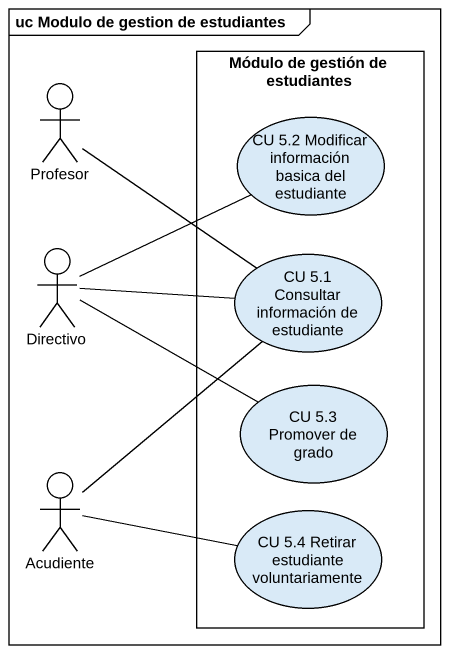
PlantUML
@startuml
mainframe uc Modulo de gestion de estudiantes
actor Profesor
rectangle "Módulo de gestión de estudiantes" as Módulo_de_gestión_de {
  usecase "CU 5.2 Modificar información basica del estudiante" as CU_5_2_Modificar
  usecase "CU 5.1 Consultar información de estudiante" as CU_5_1_Consultar
  usecase "CU 5.3 Promover de grado" as CU_5_3_Promover_de_grado
  usecase "CU 5.4 Retirar estudiante voluntariamente" as CU_5_4_Retirar_estudiante
}
actor Directivo
actor Acudiente
Profesor -- CU_5_1_Consultar
Directivo -right- CU_5_2_Modificar
Directivo -right- CU_5_1_Consultar
Directivo -right- CU_5_3_Promover_de_grado
Acudiente -up- CU_5_1_Consultar
Acudiente -right- CU_5_4_Retirar_estudiante
@enduml
